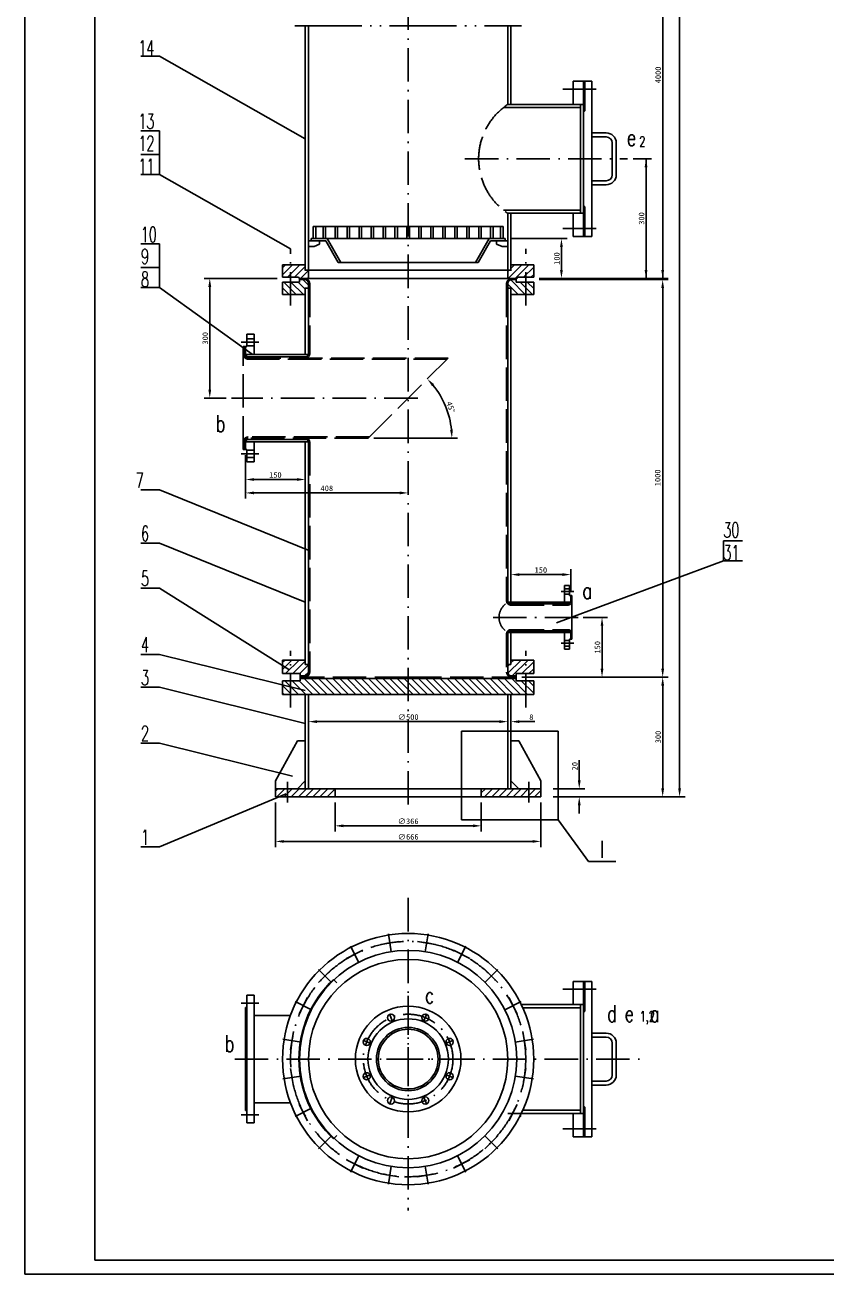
# Model space of a CAD drawing. Extents: x 9363 to 16405, y -2050 to 3830.
# Drawn here: x 9363 to 11373, y -2050 to 1082 of the extents above; entities that cross this region are included whole.
import ezdxf

# ---------------------------------------------------------------- set-up
doc = ezdxf.new("R2010")
doc.units = 0
doc.header["$LTSCALE"] = 7
for name, pattern in [('ACAD_ISO02W100', [15, 12, -3]), ('ACAD_ISO05W100', [34, 24, -3, 0.5, -3, 0.5, -3]), ('ACAD_ISO10W100', [18.5, 12, -3, 0.5, -3])]:
    doc.linetypes.add(name, pattern=pattern)
doc.layers.get('0').update_dxf_attribs({"linetype": 'CONTINUOUS'})
for name, color, linetype in [('双点划线', 3, 'ACAD_ISO05W100'), ('点划线', 1, 'ACAD_ISO10W100'), ('粗实线', 4, 'CONTINUOUS'), ('细实线', 7, 'CONTINUOUS'), ('虚线', 6, 'ACAD_ISO02W100')]:
    doc.layers.add(name, color=color, linetype=linetype)
doc.styles.add('HZ', font='ROMANS.shx', dxfattribs={"width": 0.7, "height": 21, "bigfont": 'HLFSD.shx'})
pattern_1 = [(45, (9145.418, -2188.64), (-8.980256, 8.980256), [])]

msp = doc.modelspace()

# ---------------------------------------------------------------- hatches: boundary and pattern name
h = msp.add_hatch()
h.set_pattern_fill('ANSI31', color=256, scale=4, style=0)
h.set_pattern_definition([(45, (9280.417, -4512.64), (-8.980256, 8.980256), [])])
h.paths.add_polyline_path([(10029.8, 480.5), (10009.8, 480.5), (10009.8, 449.5), (10029.8, 449.5)])
h.paths.add_polyline_path([(10074.8, 467.5), (10066.8, 467.5), (10066.8, 480.5), (10029.8, 480.5), (10029.8, 449.5), (10049.3, 449.5), (10052.3, 446.5), (10074.8, 446.5)])
h.paths.add_polyline_path([(10619.8, 480.5), (10582.8, 480.5), (10582.8, 467.5), (10574.8, 467.5), (10574.8, 446.5), (10597.3, 446.5), (10600.3, 449.5), (10619.8, 449.5)])
h.paths.add_polyline_path([(10639.8, 480.5), (10619.8, 480.5), (10619.8, 449.5), (10639.8, 449.5)])
h = msp.add_hatch()
h.set_pattern_fill('ANSI31', color=256, scale=4, angle=90, style=0)
h.set_pattern_definition([(135, (9280.417, -2188.64), (-8.980256, -8.980256), [])])
h.paths.add_polyline_path([(10009.8, 406.5), (10029.8, 406.5), (10029.8, 437.5), (10009.8, 437.5)])
h.paths.add_polyline_path([(10066.8, 406.5), (10066.8, 422.5), (10074.8, 422.5), (10074.8, 433.5, 0.414214), (10064.8, 443.5), (10052.3, 443.5), (10052.3, 437.5), (10029.8, 437.5), (10029.8, 406.5)])
h.paths.add_polyline_path([(10595.8, 437.5), (10595.8, 443.5), (10584.8, 443.5, 0.414214), (10574.8, 433.5), (10574.8, 422.5), (10582.8, 422.5), (10582.8, 406.5), (10619.8, 406.5), (10619.8, 437.5)])
h.paths.add_polyline_path([(10639.8, 437.5), (10619.8, 437.5), (10619.8, 406.5), (10639.8, 406.5)])
h = msp.add_hatch()
h.set_pattern_fill('ANSI31', color=256, scale=4, style=0)
h.set_pattern_definition(pattern_1)
h.paths.add_polyline_path([(10009.8, -544.5), (10029.8, -544.5), (10029.8, -510.5), (10009.8, -510.5)])
h.paths.add_polyline_path([(10029.8, -510.5), (10029.8, -544.5), (10053.8, -544.5), (10053.8, -550.5), (10064.8, -550.5, 0.414214), (10074.8, -540.5), (10074.8, -521.5), (10066.8, -521.5), (10066.8, -510.5)])
h.paths.add_polyline_path([(10619.8, -544.5), (10619.8, -510.5), (10582.8, -510.5), (10582.8, -521.5), (10574.8, -521.5), (10574.8, -540.5, 0.414214), (10584.8, -550.5), (10595.8, -550.5), (10595.8, -544.5)])
h.paths.add_polyline_path([(10619.8, -544.5), (10639.8, -544.5), (10639.8, -510.5), (10619.8, -510.5)])
h = msp.add_hatch()
h.set_pattern_fill('ANSI31', color=256, scale=4, angle=90, style=0)
h.set_pattern_definition([(135, (9145.418, -2188.64), (-8.980256, -8.980256), [])])
h.paths.add_polyline_path([(10009.8, -596.5), (10029.8, -596.5), (10029.8, -562.5), (10009.8, -562.5)])
h.paths.add_polyline_path([(10324.8, -596.5), (10324.8, -556.5), (10053.8, -556.5), (10053.8, -562.5), (10029.8, -562.5), (10029.8, -596.5)])
h.paths.add_polyline_path([(10619.8, -596.5), (10619.8, -562.5), (10595.8, -562.5), (10595.8, -556.5), (10324.8, -556.5), (10324.8, -596.5)])
h.paths.add_polyline_path([(10619.8, -596.5), (10639.8, -596.5), (10639.8, -562.5), (10619.8, -562.5)])
h = msp.add_hatch()
h.set_pattern_fill('ANSI31', color=256, scale=4, style=0)
h.set_pattern_definition(pattern_1)
h.paths.add_polyline_path([(10021.8, -853.5), (10021.8, -833.5), (9991.8, -833.5), (9991.8, -853.5)])
h.paths.add_polyline_path([(10141.3, -853.5), (10141.3, -833.5), (10021.8, -833.5), (10021.8, -853.5)])
h.paths.add_polyline_path([(10627.8, -853.5), (10627.8, -833.5), (10508.3, -833.5), (10508.3, -853.5)])
h.paths.add_polyline_path([(10657.8, -853.5), (10657.8, -833.5), (10627.8, -833.5), (10627.8, -853.5)])

# ---------------------------------------------------------------- linework, layer by layer
for p, q in [((11005.8, 3439.5), (11005.8, -832.5)), ((10963.4, 1413.5), (10963.4, 446.5)), ((9701.2, 1004.2), (10066.8, 796.5)), ((10889.4, 746.5), (10935.6, 746.5)), ((10921.6, 746.5), (10921.6, 446.5)), ((9701.2, 707.5), (10029.8, 520.8)), ((10582.1, 546.5), (10723.4, 546.5)), ((10709.4, 467.5), (10709.4, 525.5)), ((9995.8, 446.5), (9813.1, 446.5)), ((10653.8, 446.5), (10977.4, 446.5)), ((10653.8, 443.5), (10977.4, 443.5)), ((10935.6, 446.5), (10977.4, 446.5)), ((9827.1, 425.5), (9827.1, 167.5)), ((10963.4, 425.5), (10963.4, -532.5)), ((9867.9, 146.5), (9813.1, 146.5)), ((10238.3, 46), (10448.6, 46)), ((9916.8, 3.5), (9916.8, -71.7)), ((9937.8, -57.7), (10045.8, -57.7)), ((9701.2, -83.9), (10077.8, -236.7)), ((9916.8, -71.7), (9916.8, -105.3)), ((9937.8, -91.3), (10303.8, -91.3)), ((9701.2, -217.3), (10066.8, -365.7)), ((11116.1, -261.9), (10696.9, -417.3)), ((10582.8, -306.9), (10582.8, -282.2)), ((10711.8, -296.2), (10603.8, -296.2)), ((10732.8, -338.5), (10732.8, -282.2)), ((9701.2, -329.9), (10025.4, -533.8)), ((9701.2, -329.9), (9701.2, -329.9)), ((10764.1, -403.5), (10825.2, -403.5)), ((10811.2, -424.5), (10811.2, -532.5)), ((9701.2, -496.3), (10066.8, -587)), ((10609.8, -553.5), (10977.4, -553.5)), ((10771.6, -553.5), (10825.2, -553.5)), ((9701.2, -578.9), (10066.8, -669.6)), ((10963.4, -574.5), (10963.4, -832.5)), ((10095.8, -665), (10553.8, -665)), ((10603.8, -665), (10642.9, -665)), ((9701.2, -718.7), (10034.6, -801.4)), ((10458.3, -689.2), (10701.5, -689.2)), ((10458.3, -911.3), (10458.3, -689.2)), ((10701.5, -689.2), (10701.5, -911.3)), ((10754.1, -812.5), (10754.1, -761.8)), ((10688.8, -833.5), (10768.1, -833.5)), ((9701.2, -979.2), (10018.7, -845.9)), ((9991.8, -867.5), (9991.8, -979.4)), ((10141.3, -867.5), (10141.3, -940.3)), ((10508.3, -867.5), (10508.3, -940.3)), ((10657.8, -867.5), (10657.8, -979.4)), ((10688.8, -853.5), (10977.4, -853.5)), ((10688.8, -853.5), (10768.1, -853.5)), ((10754.1, -874.5), (10754.1, -895.5)), ((10977.4, -853.5), (11019.8, -853.5)), ((10162.3, -926.3), (10487.3, -926.3)), ((10701.5, -911.3), (10458.3, -911.3)), ((10701.5, -911.3), (10776.9, -1016)), ((10636.8, -965.4), (10012.8, -965.4)), ((10776.9, -1016), (10846.1, -1016))]:
    msp.add_line(p, q)
at = {"color": 7}
for p, q in [((9701.2, 1004.2), (9653.9, 1004.2)), ((9701.2, 816.5), (9653.9, 816.5)), ((9701.2, 816.5), (9701.2, 707.5)), ((9701.2, 757.4), (9653.9, 757.4)), ((9701.2, 707.5), (9653.9, 707.5)), ((9701.2, 533), (9653.9, 533)), ((9701.2, 533), (9701.2, 424)), ((9701.2, 474), (9653.9, 474)), ((9701.2, 424), (9653.9, 424)), ((9933.7, 256.8), (9701.2, 424)), ((9701.2, -83.9), (9653.9, -83.9)), ((9701.2, -217.3), (9653.9, -217.3)), ((11116.1, -211.9), (11116.1, -261.9)), ((11163.4, -211.9), (11116.1, -211.9)), ((11163.4, -261.9), (11116.1, -261.9)), ((9701.2, -329.9), (9653.9, -329.9)), ((9701.2, -496.3), (9653.9, -496.3)), ((9701.2, -578.9), (9653.9, -578.9)), ((9701.2, -718.7), (9653.9, -718.7)), ((9701.2, -979.2), (9653.9, -979.2))]:
    msp.add_line(p, q, dxfattribs=at)
msp.add_arc((10224.3, 46), 210.2, 5.7259, 39.2741)
for points in [[(10918.1, 725.5), (10925.1, 725.5), (10921.6, 746.5)], [(10705.9, 525.5), (10712.9, 525.5), (10709.4, 546.5)], [(9823.6, 425.5), (9830.6, 425.5), (9827.1, 446.5)], [(10705.9, 467.5), (10712.9, 467.5), (10709.4, 446.5)], [(10918.1, 467.5), (10925.1, 467.5), (10921.6, 446.5)], [(10959.9, 467.5), (10966.9, 467.5), (10963.4, 446.5)], [(10959.9, 422.5), (10966.9, 422.5), (10963.4, 443.5)], [(10384.5, 176.7), (10389.7, 181.4), (10373, 194.6)], [(9823.6, 167.5), (9830.6, 167.5), (9827.1, 146.5)], [(10437, 67.1), (10430, 66.8), (10434.6, 46)], [(9937.8, -54.2), (9937.8, -61.2), (9916.8, -57.7)], [(10045.8, -54.2), (10045.8, -61.2), (10066.8, -57.7)], [(9937.8, -87.8), (9937.8, -94.8), (9916.8, -91.3)], [(10303.8, -87.8), (10303.8, -94.8), (10324.8, -91.3)], [(10603.8, -292.7), (10603.8, -299.7), (10582.8, -296.2)], [(10711.8, -292.7), (10711.8, -299.7), (10732.8, -296.2)], [(10807.7, -424.5), (10814.7, -424.5), (10811.2, -403.5)], [(10807.7, -532.5), (10814.7, -532.5), (10811.2, -553.5)], [(10959.9, -532.5), (10966.9, -532.5), (10963.4, -553.5)], [(10959.9, -574.5), (10966.9, -574.5), (10963.4, -553.5)], [(10095.8, -661.5), (10095.8, -668.5), (10074.8, -665)], [(10553.8, -661.5), (10553.8, -668.5), (10574.8, -665)], [(10603.8, -661.5), (10603.8, -668.5), (10582.8, -665)], [(10750.6, -812.5), (10757.6, -812.5), (10754.1, -833.5)], [(10959.9, -832.5), (10966.9, -832.5), (10963.4, -853.5)], [(11002.3, -832.5), (11009.3, -832.5), (11005.8, -853.5)], [(10750.6, -874.5), (10757.6, -874.5), (10754.1, -853.5)], [(10162.3, -922.8), (10162.3, -929.8), (10141.3, -926.3)], [(10487.3, -922.8), (10487.3, -929.8), (10508.3, -926.3)], [(10012.8, -961.9), (10012.8, -968.9), (9991.8, -965.4)], [(10636.8, -961.9), (10636.8, -968.9), (10657.8, -965.4)]]:
    msp.add_solid(points)
at = {"layer": '双点划线', "color": 3, "linetype": 'ACAD_ISO05W100'}
msp.add_line((10040.4, 1080.2), (10609.3, 1080.2), dxfattribs=at)
at = {"layer": '点划线', "color": 1, "linetype": 'ACAD_ISO10W100'}
for p, q in [((10324.8, -872.8), (10324.8, 3518)), ((10712.8, 921.5), (10816.8, 921.5)), ((10467.1, 746.5), (10875.4, 746.5)), ((10712.8, 571.5), (10816.8, 571.5)), ((10029.8, 378.7), (10029.8, 520.8)), ((10619.8, 378.7), (10619.8, 520.8)), ((9949.8, 286.5), (9905.8, 286.5)), ((10348.7, 146.5), (9881.9, 146.5)), ((9949.8, 6.5), (9905.8, 6.5)), ((10708.8, -338.5), (10740.8, -338.5)), ((10538, -403.5), (10752.1, -403.5)), ((10708.8, -468.5), (10740.8, -468.5)), ((10029.8, -629.6), (10029.8, -487.5)), ((10619.8, -629.6), (10619.8, -487.5)), ((10021.8, -816), (10021.8, -867.9)), ((10627.8, -816), (10627.8, -867.9)), ((10324.8, -1107.1), (10324.8, -1891)), ((10712.8, -1336.3), (10816.8, -1336.3)), ((9949.8, -1371.3), (9905.8, -1371.3)), ((10324.8, -1352.3), (10324.8, -1670.3)), ((10285.9, -1417.4), (10277.6, -1397.4)), ((10363.7, -1417.4), (10372, -1397.4)), ((10230.9, -1472.4), (10210.9, -1464.2)), ((10418.8, -1472.4), (10438.7, -1464.2)), ((9890, -1511.3), (10924.7, -1511.3)), ((10483.8, -1511.3), (10165.8, -1511.3)), ((10230.9, -1550.3), (10210.9, -1558.5)), ((10418.8, -1550.3), (10438.7, -1558.5)), ((10285.9, -1605.3), (10277.6, -1625.3)), ((10363.7, -1605.3), (10372, -1625.3)), ((9949.8, -1651.3), (9905.8, -1651.3)), ((10712.8, -1686.3), (10816.8, -1686.3))]:
    msp.add_line(p, q, dxfattribs=at)
for radius in [295, 112.5]:
    msp.add_circle((10324.8, -1511.3), radius, dxfattribs=at)
at = {"layer": '粗实线', "color": 4, "linetype": 'CONTINUOUS'}
for p, q in [((9538.4, -2015.4), (9538.4, 3794.6)), ((10066.8, 467.5), (10066.8, 1080.2)), ((10074.8, 446.5), (10074.8, 1080.2)), ((10574.8, 883), (10574.8, 1080.2)), ((10582.8, 883), (10582.8, 1080.2)), ((10738.8, 941.5), (10738.8, 883)), ((10764.8, 941.5), (10738.8, 941.5)), ((10764.8, 883), (10764.8, 941.5)), ((10767.8, 941.5), (10764.8, 941.5)), ((10767.8, 867), (10767.8, 941.5)), ((10767.8, 941.5), (10785.8, 941.5)), ((10785.8, 941.5), (10785.8, 551.5)), ((10574.8, 883), (10764.8, 883)), ((10756.8, 883), (10756.8, 610)), ((10764.8, 610), (10764.8, 883)), ((10563.8, 875), (10756.8, 875)), ((10764.8, 864), (10767.8, 867)), ((10764.8, 629), (10764.8, 864)), ((10821.8, 811.5), (10785.8, 811.5)), ((10821.8, 801.5), (10785.8, 801.5)), ((10836.8, 706.5), (10836.8, 786.5)), ((10846.8, 706.5), (10846.8, 786.5)), ((10785.8, 691.5), (10821.8, 691.5)), ((10785.8, 681.5), (10821.8, 681.5)), ((10767.8, 626), (10764.8, 629)), ((10563.8, 618), (10756.8, 618)), ((10574.8, 610), (10764.8, 610)), ((10574.8, 446.5), (10574.8, 610)), ((10582.8, 467.5), (10582.8, 610)), ((10738.8, 551.5), (10738.8, 610)), ((10764.8, 610), (10764.8, 551.5)), ((10767.8, 551.5), (10767.8, 626)), ((10086.8, 576.5), (10562.8, 576.5)), ((10086.8, 546.5), (10086.8, 576.5)), ((10092.8, 546.5), (10092.8, 576.5)), ((10111.8, 546.5), (10111.8, 576.5)), ((10117.8, 546.5), (10117.8, 576.5)), ((10141.8, 546.5), (10141.8, 576.5)), ((10147.8, 546.5), (10147.8, 576.5)), ((10171.8, 546.5), (10171.8, 576.5)), ((10177.8, 546.5), (10177.8, 576.5)), ((10201.8, 546.5), (10201.8, 576.5)), ((10207.8, 546.5), (10207.8, 576.5)), ((10231.8, 546.5), (10231.8, 576.5)), ((10237.8, 546.5), (10237.8, 576.5)), ((10261.8, 546.5), (10261.8, 576.5)), ((10267.8, 546.5), (10267.8, 576.5)), ((10291.8, 546.5), (10291.8, 576.5)), ((10297.8, 546.5), (10297.8, 576.5)), ((10321.8, 546.5), (10321.8, 576.5)), ((10321.8, 546.5), (10321.8, 576.5)), ((10327.8, 546.5), (10327.8, 576.5)), ((10327.8, 546.5), (10327.8, 576.5)), ((10351.8, 546.5), (10351.8, 576.5)), ((10357.8, 546.5), (10357.8, 576.5)), ((10381.8, 546.5), (10381.8, 576.5)), ((10387.8, 546.5), (10387.8, 576.5)), ((10411.8, 546.5), (10411.8, 576.5)), ((10417.8, 546.5), (10417.8, 576.5)), ((10441.8, 546.5), (10441.8, 576.5)), ((10447.8, 546.5), (10447.8, 576.5)), ((10471.8, 546.5), (10471.8, 576.5)), ((10477.8, 546.5), (10477.8, 576.5)), ((10501.8, 546.5), (10501.8, 576.5)), ((10507.8, 546.5), (10507.8, 576.5)), ((10531.8, 546.5), (10531.8, 576.5)), ((10537.8, 546.5), (10537.8, 576.5)), ((10556.8, 546.5), (10556.8, 576.5)), ((10562.8, 546.5), (10562.8, 576.5)), ((10117.9, 540.5), (10074.8, 540.5)), ((10081.8, 546.5), (10567.8, 546.5)), ((10081.8, 540.5), (10081.8, 546.5)), ((10102.8, 540.5), (10102.8, 532.5)), ((10117.9, 540.5), (10149.1, 486.5)), ((10121.4, 546.5), (10156, 486.5)), ((10528.3, 546.5), (10493.6, 486.5)), ((10531.8, 540.5), (10500.6, 486.5)), ((10531.8, 540.5), (10574.8, 540.5)), ((10546.8, 540.5), (10546.8, 532.5)), ((10567.8, 540.5), (10567.8, 546.5)), ((10764.8, 551.5), (10738.8, 551.5)), ((10764.8, 551.5), (10767.8, 551.5)), ((10785.8, 551.5), (10767.8, 551.5)), ((10074.8, 526.5), (10088.8, 526.5)), ((10102.8, 532.5), (10088.8, 526.5)), ((10546.8, 532.5), (10560.8, 526.5)), ((10574.8, 526.5), (10560.8, 526.5)), ((10009.8, 480.5), (10066.8, 480.5)), ((10009.8, 449.5), (10009.8, 480.5)), ((10149.1, 486.5), (10500.6, 486.5)), ((10639.8, 480.5), (10582.8, 480.5)), ((10639.8, 449.5), (10639.8, 480.5)), ((10049.3, 449.5), (10009.8, 449.5)), ((10052.3, 446.5), (10049.3, 449.5)), ((10597.3, 446.5), (10052.3, 446.5)), ((10064.8, 443.5), (10052.3, 443.5)), ((10052.3, 443.5), (10052.3, 437.5)), ((10065.8, 467.5), (10583.8, 467.5)), ((10584.8, 443.5), (10595.8, 443.5)), ((10595.8, 443.5), (10595.8, 437.5)), ((10597.3, 446.5), (10600.3, 449.5)), ((10600.3, 449.5), (10639.8, 449.5)), ((10009.8, 437.5), (10009.8, 406.5)), ((10052.3, 437.5), (10009.8, 437.5)), ((10065.8, 422.5), (10074.8, 422.5)), ((10066.8, 422.5), (10066.8, 256)), ((10074.8, 433.5), (10074.8, 257)), ((10574.8, 433.5), (10574.8, -362.5)), ((10583.8, 422.5), (10574.8, 422.5)), ((10582.8, 422.5), (10582.8, -365.5)), ((10595.8, 437.5), (10639.8, 437.5)), ((10639.8, 437.5), (10639.8, 406.5)), ((10009.8, 406.5), (10066.8, 406.5)), ((10639.8, 406.5), (10582.8, 406.5)), ((9919.8, 306.5), (9938.8, 306.5)), ((9919.8, 275.5), (9919.8, 306.5)), ((9938.8, 295.5), (9919.8, 295.5)), ((9938.8, 306.5), (9938.8, 256)), ((9916.8, 275.5), (9919.8, 275.5)), ((9916.8, 257), (9916.8, 275.5)), ((10074.8, 256), (9916.8, 256)), ((9938.8, 277.5), (9919.8, 277.5)), ((10067.8, 250), (9923.6, 250)), ((9916.8, 17.5), (9916.8, 36)), ((10074.8, 37), (9916.9, 37)), ((10067.8, 43), (9923.8, 43)), ((9938.8, 37), (9938.8, -13.5)), ((10066.8, 37), (10066.8, -521.5)), ((10074.8, 36), (10074.8, -540.5)), ((9919.8, 17.5), (9916.8, 17.5)), ((9919.8, -13.5), (9919.8, 17.5)), ((9938.8, 15.5), (9919.8, 15.5)), ((9938.8, -2.5), (9919.8, -2.5)), ((9938.8, -13.5), (9919.8, -13.5)), ((10729.8, -323.5), (10716.8, -323.5)), ((10716.8, -323.5), (10716.8, -365.5)), ((10716.8, -331.5), (10729.8, -331.5)), ((10729.8, -348.5), (10729.8, -323.5)), ((10575.5, -365.5), (10732.2, -365.5)), ((10581.8, -369.5), (10725.8, -369.5)), ((10716.8, -345.5), (10729.8, -345.5)), ((10732.8, -348.5), (10729.8, -348.5)), ((10732.8, -348.5), (10732.8, -362.5)), ((10581.8, -437.5), (10725.8, -437.5)), ((10574.8, -444.5), (10574.8, -540.5)), ((10575.5, -441.5), (10732.2, -441.5)), ((10582.8, -441.5), (10582.8, -521.5)), ((10716.8, -441.5), (10716.8, -483.5)), ((10716.8, -461.5), (10729.8, -461.5)), ((10729.8, -458.5), (10732.8, -458.5)), ((10729.8, -483.5), (10729.8, -458.5)), ((10732.8, -458.5), (10732.8, -444.5)), ((10716.8, -475.5), (10729.8, -475.5)), ((10716.8, -483.5), (10729.8, -483.5)), ((10009.8, -510.5), (10066.8, -510.5)), ((10009.8, -544.5), (10009.8, -510.5)), ((10074.8, -521.5), (10066.8, -521.5)), ((10574.8, -521.5), (10582.8, -521.5)), ((10639.8, -510.5), (10582.8, -510.5)), ((10639.8, -544.5), (10639.8, -510.5)), ((10053.8, -544.5), (10009.8, -544.5)), ((10053.8, -562.5), (10009.8, -562.5)), ((10009.8, -562.5), (10009.8, -596.5)), ((10053.8, -550.5), (10053.8, -544.5)), ((10064.8, -550.5), (10053.8, -550.5)), ((10324.8, -556.5), (10053.8, -556.5)), ((10053.8, -556.5), (10053.8, -562.5)), ((10324.8, -556.5), (10595.8, -556.5)), ((10584.8, -550.5), (10595.8, -550.5)), ((10595.8, -544.5), (10639.8, -544.5)), ((10595.8, -550.5), (10595.8, -544.5)), ((10595.8, -556.5), (10595.8, -562.5)), ((10595.8, -562.5), (10639.8, -562.5)), ((10639.8, -562.5), (10639.8, -596.5)), ((10009.8, -596.5), (10324.8, -596.5)), ((10066.8, -596.5), (10066.8, -833.5)), ((10074.8, -596.5), (10074.8, -833.5)), ((10639.8, -596.5), (10324.8, -596.5)), ((10574.8, -596.5), (10574.8, -833.5)), ((10582.8, -596.5), (10582.8, -833.5)), ((10046.8, -713.5), (9991.8, -813.5)), ((10066.8, -713.5), (10046.8, -713.5)), ((10582.8, -713.5), (10602.8, -713.5)), ((10602.8, -713.5), (10657.8, -813.5)), ((10066.8, -833.5), (10066.8, -733.5)), ((10582.8, -833.5), (10582.8, -733.5)), ((9991.8, -833.5), (9991.8, -813.5)), ((10066.8, -813.5), (10046.8, -833.5)), ((10582.8, -813.5), (10602.8, -833.5)), ((10657.8, -833.5), (10657.8, -813.5)), ((9991.8, -833.5), (10657.8, -833.5)), ((9991.8, -853.5), (9991.8, -833.5)), ((10141.3, -853.5), (10141.3, -833.5)), ((10508.3, -853.5), (10508.3, -833.5)), ((10657.8, -853.5), (10657.8, -833.5)), ((10324.8, -853.5), (9991.8, -853.5)), ((10324.8, -853.5), (10657.8, -853.5)), ((10301.4, -1216.4), (10256, -1223.6)), ((10275.1, -1197.3), (10282.3, -1242.7)), ((10393.7, -1223.6), (10348.3, -1216.4)), ((10374.6, -1197.3), (10367.4, -1242.7)), ((10211.4, -1238), (10170.4, -1258.9)), ((10180.5, -1228), (10201.3, -1269)), ((10479.2, -1258.9), (10438.3, -1238)), ((10469.2, -1228), (10448.3, -1269)), ((10100, -1286.5), (10132.5, -1319)), ((10132.5, -1286.5), (10100, -1319)), ((10137.5, -1311.3), (10145.7, -1320.1)), ((10549.7, -1286.5), (10517.2, -1319)), ((10549.7, -1319), (10517.2, -1286.5)), ((10764.8, -1316.3), (10738.8, -1316.3)), ((10738.8, -1316.3), (10738.8, -1374.8)), ((10767.8, -1316.3), (10764.8, -1316.3)), ((10764.8, -1374.8), (10764.8, -1316.3)), ((10767.8, -1316.3), (10785.8, -1316.3)), ((10767.8, -1390.8), (10767.8, -1316.3)), ((10785.8, -1316.3), (10785.8, -1706.3)), ((9919.8, -1351.3), (9919.8, -1671.3)), ((9938.8, -1351.3), (9919.8, -1351.3)), ((9938.8, -1671.3), (9938.8, -1351.3)), ((10041.5, -1367), (10082.5, -1387.9)), ((10072.4, -1356.9), (10051.5, -1397.9)), ((10608.2, -1367), (10567.2, -1387.9)), ((10598.1, -1397.9), (10577.2, -1356.9)), ((10608.7, -1374.8), (10764.8, -1374.8)), ((10756.8, -1374.8), (10756.8, -1647.8)), ((10764.8, -1647.8), (10764.8, -1374.8)), ((9916.8, -1382.3), (9916.8, -1640.3)), ((9919.8, -1382.3), (9916.8, -1382.3)), ((10029.5, -1401.8), (9938.8, -1401.8)), ((10612.4, -1382.8), (10756.8, -1382.8)), ((10764.8, -1393.8), (10767.8, -1390.8)), ((10764.8, -1628.8), (10764.8, -1393.8)), ((10010.7, -1461.6), (10056.2, -1468.8)), ((10037.1, -1442.5), (10029.9, -1487.9)), ((10638.9, -1461.6), (10593.5, -1468.8)), ((10619.8, -1487.9), (10612.6, -1442.5)), ((10821.8, -1446.3), (10785.8, -1446.3)), ((10821.8, -1456.3), (10785.8, -1456.3)), ((10836.8, -1551.3), (10836.8, -1471.3)), ((10846.8, -1551.3), (10846.8, -1471.3)), ((10029.9, -1534.8), (10037.1, -1580.2)), ((10612.6, -1580.2), (10619.8, -1534.8)), ((10010.7, -1561.1), (10056.2, -1553.9)), ((10638.9, -1561.1), (10593.5, -1553.9)), ((10785.8, -1566.3), (10821.8, -1566.3)), ((10785.8, -1576.3), (10821.8, -1576.3)), ((10029.5, -1620.8), (9938.8, -1620.8)), ((10051.5, -1624.8), (10072.4, -1665.8)), ((10577.2, -1665.8), (10598.1, -1624.8)), ((10767.8, -1631.8), (10764.8, -1628.8)), ((9916.8, -1640.3), (9919.8, -1640.3)), ((10041.5, -1655.7), (10082.5, -1634.8)), ((10574.8, -1647.8), (10764.8, -1647.8)), ((10608.2, -1655.7), (10605.5, -1654.3)), ((10612.4, -1639.8), (10756.8, -1639.8)), ((10738.8, -1706.3), (10738.8, -1647.8)), ((10764.8, -1647.8), (10764.8, -1706.3)), ((10767.8, -1706.3), (10767.8, -1631.8)), ((9919.8, -1671.3), (9938.8, -1671.3)), ((10100, -1736.2), (10132.5, -1703.7)), ((10100, -1703.7), (10132.5, -1736.2)), ((10137.5, -1711.3), (10145.7, -1702.6)), ((10549.7, -1736.2), (10517.2, -1703.7)), ((10517.2, -1736.2), (10549.7, -1703.7)), ((10764.8, -1706.3), (10738.8, -1706.3)), ((10764.8, -1706.3), (10767.8, -1706.3)), ((10785.8, -1706.3), (10767.8, -1706.3)), ((10180.5, -1794.7), (10201.3, -1753.7)), ((10469.2, -1794.7), (10448.3, -1753.7)), ((10170.4, -1763.7), (10211.4, -1784.6)), ((10275.1, -1825.4), (10282.3, -1780)), ((10374.6, -1825.4), (10367.4, -1780)), ((10438.3, -1784.6), (10479.2, -1763.7)), ((10256, -1799.1), (10301.4, -1806.3)), ((10348.3, -1806.3), (10393.7, -1799.1)), ((13486.4, -2015.4), (9538.4, -2015.4))]:
    msp.add_line(p, q, dxfattribs=at)
for centre, radius in [((10324.8, -1511.3), 315), ((10324.8, -1511.3), 272.5), ((10324.8, -1511.3), 250), ((10324.8, -1511.3), 132.5), ((10281.8, -1407.4), 9), ((10367.9, -1407.4), 9), ((10324.8, -1511.3), 101), ((10324.8, -1511.3), 79.5), ((10324.8, -1511.3), 75), ((10220.9, -1468.3), 9), ((10428.8, -1468.3), 9), ((10220.9, -1554.4), 9), ((10428.8, -1554.4), 9), ((10281.8, -1615.3), 9), ((10367.9, -1615.3), 9)]:
    msp.add_circle(centre, radius, dxfattribs=at)
for centre, radius, start, end in [((10821.8, 786.5), 25, 0, 90), ((10821.8, 786.5), 15, 0, 90), ((10821.8, 706.5), 25, 270, 0), ((10821.8, 706.5), 15, 270, 0), ((10064.8, 433.5), 10, 0, 90), ((10584.8, 433.5), 10, 90, 180), ((9923.8, 257), 7, 180, 270), ((10067.8, 257), 7, 270, 360), ((9923.8, 36), 7, 90, 180), ((10067.8, 36), 7, 0, 90), ((10581.8, -362.5), 7, 180, 270), ((10725.8, -362.5), 7, 270, 360), ((10581.8, -444.5), 7, 90, 180), ((10725.8, -444.5), 7, 0, 90), ((10064.8, -540.5), 10, 270, 360), ((10584.8, -540.5), 10, 180, 270), ((10324.8, -1511.3), 274, 133.1197, 226.8803), ((10821.8, -1471.3), 25, 0, 90), ((10821.8, -1471.3), 15, 0, 90), ((10821.8, -1551.3), 15, 270, 0), ((10821.8, -1551.3), 25, 270, 0)]:
    msp.add_arc(centre, radius, start, end, dxfattribs=at)
at = {"layer": '细实线', "color": 7, "linetype": 'CONTINUOUS'}
for p, q in [((9363.4, -2050.4), (9363.4, 3829.6)), ((13521.4, -2050.4), (9363.4, -2050.4))]:
    msp.add_line(p, q, dxfattribs=at)
at = {"layer": '虚线', "color": 6, "linetype": 'ACAD_ISO02W100'}
for p, q in [((10052.3, 443.5), (10052.3, 446.5)), ((10064.8, 446.5), (10053.8, 446.5)), ((10584.8, 446.5), (10595.8, 446.5)), ((10595.8, 443.5), (10595.8, 446.5)), ((10077.8, 433.5), (10077.8, 257)), ((10571.8, 433.5), (10571.8, -362.5)), ((9910.8, 17.5), (9910.8, 275.5)), ((9916.8, 275.5), (9910.8, 275.5)), ((9913.8, 257), (9913.8, 275.5)), ((10425.3, 247), (9923.8, 247)), ((10422.3, 244), (9923.8, 244)), ((10224.3, 46), (10425.3, 247)), ((9913.8, 17.5), (9913.8, 36)), ((10227.3, 49), (9922.8, 49)), ((10224.3, 46), (9923.8, 46)), ((10077.8, 36), (10077.8, -540.5)), ((9916.8, 17.5), (9910.8, 17.5)), ((10581.8, -372.5), (10725.8, -372.5)), ((10732.8, -348.5), (10735.8, -348.5)), ((10581.8, -434.5), (10725.8, -434.5)), ((10571.8, -444.5), (10571.8, -540.5)), ((10735.8, -458.5), (10732.8, -458.5)), ((10053.8, -550.5), (10053.8, -553.5)), ((10324.8, -553.5), (10053.8, -553.5)), ((10064.8, -553.5), (10053.8, -553.5)), ((10064.8, -553.5), (10053.8, -553.5)), ((10053.8, -556.5), (10053.8, -553.5)), ((10324.8, -553.5), (10595.8, -553.5)), ((10584.8, -553.5), (10595.8, -553.5)), ((10584.8, -553.5), (10595.8, -553.5)), ((10595.8, -550.5), (10595.8, -553.5)), ((10595.8, -556.5), (10595.8, -553.5))]:
    msp.add_line(p, q, dxfattribs=at)
at = {"layer": '虚线', "color": 6, "linetype": 'BYBLOCK'}
msp.add_line((10735.8, -458.5), (10735.8, -348.5), dxfattribs=at)
at = {"layer": '虚线', "color": 6, "linetype": 'ACAD_ISO02W100'}
for centre, radius, start, end in [((10665.4, 746.5), 163.8, 123.5573, 236.4427), ((10064.8, 433.5), 13, 0, 90), ((10584.8, 433.5), 13, 90, 180), ((9923.8, 257), 13, 180, 270), ((9923.8, 257), 10, 180, 270), ((10067.8, 257), 10, 270, 360), ((9923.8, 36), 13, 90, 180), ((9923.8, 36), 10, 90, 180), ((10067.8, 36), 10, 0, 90), ((10595.9, -403.5), 43.1, 128.7675, 229.5173), ((10581.8, -362.5), 10, 180, 270), ((10725.8, -362.5), 10, 270, 360), ((10581.8, -444.5), 10, 90, 180), ((10725.8, -444.5), 10, 0, 90), ((10064.8, -540.5), 13, 270, 360), ((10584.8, -540.5), 13, 180, 270)]:
    msp.add_arc(centre, radius, start, end, dxfattribs=at)

# ---------------------------------------------------------------- texts
at = {"color": 2, "style": 'HZ', "width": 0.62}
for s, p in [('14', (9647.9, 1005.8)), ('13', (9647.9, 821.7)), ('12', (9647.9, 766.2)), ('11', (9647.9, 709.1)), ('10', (9653.9, 537.8)), ('9', (9654.6, 482.7)), ('8', (9654.6, 425.6)), ('7', (9641, -78.7)), ('6', (9654.6, -212.1)), ('30', (11115.6, -203.2)), ('31', (11115.6, -260.3)), ('5', (9654.6, -324.6)), ('4', (9654.6, -491)), ('3', (9654.6, -573.6)), ('2', (9654.6, -713.4)), ('1', (9654.6, -973.9))]:
    msp.add_text(s, height=37.8, dxfattribs=at).set_placement(p)
at = {"char_height": 14, "attachment_point": 5}
for s, insert, rotation in [('\\A1;4000', (10952, 957), 90), ('300', (10910.3, 597), 90), ('\\A1;100', (10698, 496.5), 90), ('\\A1;300', (9815.7, 296.5), 90), ('\\A1;45°', (10431.8, 123.7), 290.5401), ('1000', (10950.9, -53.5), 90), ('\\A1;150', (10799.8, -478.5), 90), ('\\A1;300', (10952, -703.5), 90), ('\\A1;20', (10742.8, -776.6), 90)]:
    msp.add_mtext(s, dxfattribs=dict(at, insert=insert, rotation=rotation))
for s, insert in [('\\A1;150', (9991.8, -46.3)), ('\\A1;408', (10120.8, -79.9)), ('\\A1;150', (10657.8, -284.8)), ('\\A1;∅500', (10324.8, -653.6)), ('\\A1;8', (10633.9, -653.6)), ('\\A1;∅366', (10324.8, -914.9)), ('\\A1;∅666', (10324.8, -954))]:
    msp.add_mtext(s, dxfattribs=dict(at, insert=insert))
at = {"insert": (10806.5, -964.3), "char_height": 42, "width": 8, "attachment_point": 1, "style": 'HZ'}
msp.add_mtext('I', dxfattribs=at)
at = {"layer": '粗实线', "color": 2, "linetype": 'CONTINUOUS', "attachment_point": 1, "style": 'HZ'}
for s, insert, char_height, width in [('e', (10873.8, 820.8), 42, 2776), ('2', (10904.7, 802.7), 25.2, 1666), ('b', (9842.4, 103.6), 42, 2776), ('a', (10762.2, -315.3), 42, 2776), ('c', (10367.2, -1330.1), 42, 2776), ('d e  a', (10824.1, -1376.3), 42, 2776), ('1,2', (10905.9, -1391.5), 25.2, 1666), ('b', (9865, -1451.4), 42, 2776)]:
    msp.add_mtext(s, dxfattribs=dict(at, insert=insert, char_height=char_height, width=width))

doc.saveas('drawing.dxf')
